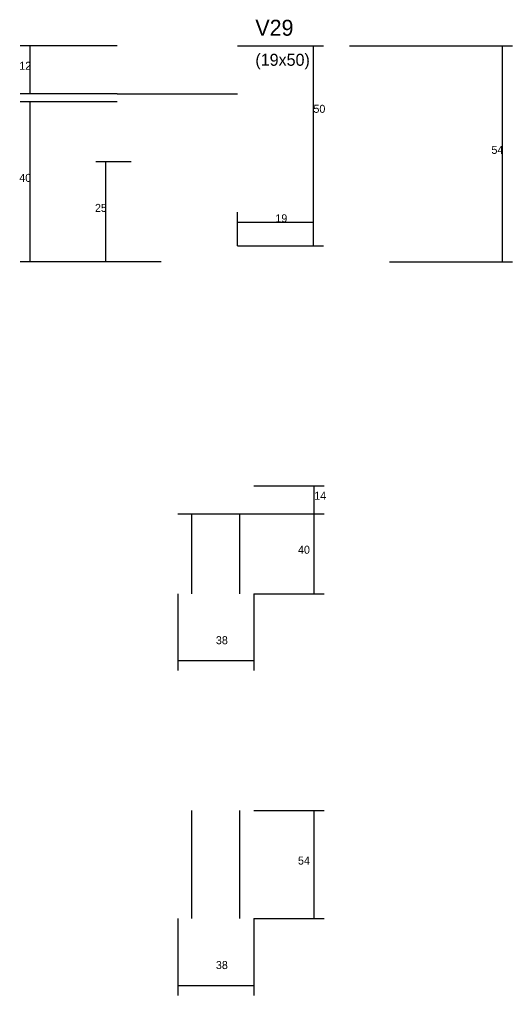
# Model space of a CAD drawing. Header units: metres. Extents: x 132420 to 134174, y 26564 to 27051.
# Drawn here: x 133927.9 to 134174.1, y 26563.5 to 27051.1 of the extents above; entities that cross this region are included whole.
import ezdxf

# ---------------------------------------------------------------- set-up
doc = ezdxf.new("R2010")
doc.units = ezdxf.units.M
for name, color, linetype in [('COTA', 241, 'Continuous'), ('Cota Seção (2x)', 4, 'Continuous'), ('Painéis', 200, 'Continuous'), ('SARR_2.2x7', 40, 'Continuous'), ('Texto Seção', 7, 'Continuous')]:
    doc.layers.add(name, color=color, linetype=linetype)

msp = doc.modelspace()

# ---------------------------------------------------------------- linework, layer by layer
at = {"layer": 'COTA'}
for p, q in [((133976.7, 27038), (133928.3, 27038)), ((133933.3, 27014), (133933.3, 27038)), ((134092.7, 27038), (134174.1, 27038)), ((134169.1, 26930), (134169.1, 27038)), ((133976.7, 27014), (133928.3, 27014)), ((133976.7, 27010), (133928.3, 27010)), ((133933.3, 26930), (133933.3, 27010)), ((133983.7, 26980), (133966.1, 26980)), ((133971.1, 26930), (133971.1, 26980)), ((133998.7, 26930), (133928.3, 26930)), ((133983.7, 26930), (133966.1, 26930)), ((134112.7, 26930), (134174.1, 26930)), ((134045, 26818.2), (134080.1, 26818.2)), ((134075.1, 26804.2), (134075.1, 26818.2)), ((134045, 26804.2), (134080.1, 26804.2)), ((134045, 26804.2), (134080.1, 26804.2)), ((134075.1, 26764.2), (134075.1, 26804.2)), ((134007, 26764.2), (134007, 26725.8)), ((134045, 26764.2), (134045, 26725.8)), ((134045, 26764.2), (134080.1, 26764.2)), ((134007, 26730.8), (134045, 26730.8)), ((134045, 26655.9), (134080.1, 26655.9)), ((134075.1, 26601.9), (134075.1, 26655.9)), ((134007, 26601.9), (134007, 26563.5)), ((134045, 26601.9), (134045, 26563.5)), ((134045, 26601.9), (134080.1, 26601.9)), ((134007, 26568.5), (134045, 26568.5))]:
    msp.add_line(p, q, dxfattribs=at)
at = {"layer": 'Cota Seção (2x)'}
for p, q in [((134036.7, 27038), (134079.7, 27038)), ((134074.7, 26938), (134074.7, 27038)), ((134036.7, 26938), (134036.7, 26954.8)), ((134074.7, 26938), (134074.7, 26954.8)), ((134036.7, 26949.8), (134074.7, 26949.8)), ((134036.7, 26938), (134079.7, 26938))]:
    msp.add_line(p, q, dxfattribs=at)
at = {"layer": 'Painéis'}
for p, q in [((133976.7, 27014), (134036.7, 27014)), ((134036.7, 26938), (134074.7, 26938)), ((134007, 26804.2), (134045, 26804.2))]:
    msp.add_line(p, q, dxfattribs=at)
at = {"layer": 'SARR_2.2x7'}
for p, q in [((134014, 26764.2), (134014, 26804.2)), ((134038, 26764.2), (134038, 26804.2)), ((134014, 26601.9), (134014, 26655.9)), ((134038, 26601.9), (134038, 26655.9))]:
    msp.add_line(p, q, dxfattribs=at)

# ---------------------------------------------------------------- texts
at = {"layer": 'COTA'}
for s, p in [('12', (133927.8, 27026)), ('54', (134163.6, 26984)), ('40', (133927.8, 26970)), ('25', (133965.6, 26955)), ('14', (134075.1, 26811.2)), ('40', (134067, 26784.2)), ('38', (134026, 26739)), ('54', (134067, 26628.9)), ('38', (134026, 26576.7))]:
    msp.add_text(s, height=4, dxfattribs=at).set_placement(p)
at = {"layer": 'Cota Seção (2x)'}
for s, p in [('50', (134074.7, 27004.5)), ('19', (134055.7, 26949.8))]:
    msp.add_text(s, height=4, dxfattribs=at).set_placement(p)
at = {"layer": 'Texto Seção'}
for s, height, p in [('V29', 8, (134045.7, 27043)), ('(19x50)', 6, (134045.7, 27028))]:
    msp.add_text(s, height=height, dxfattribs=at).set_placement(p)

doc.saveas('drawing.dxf')
